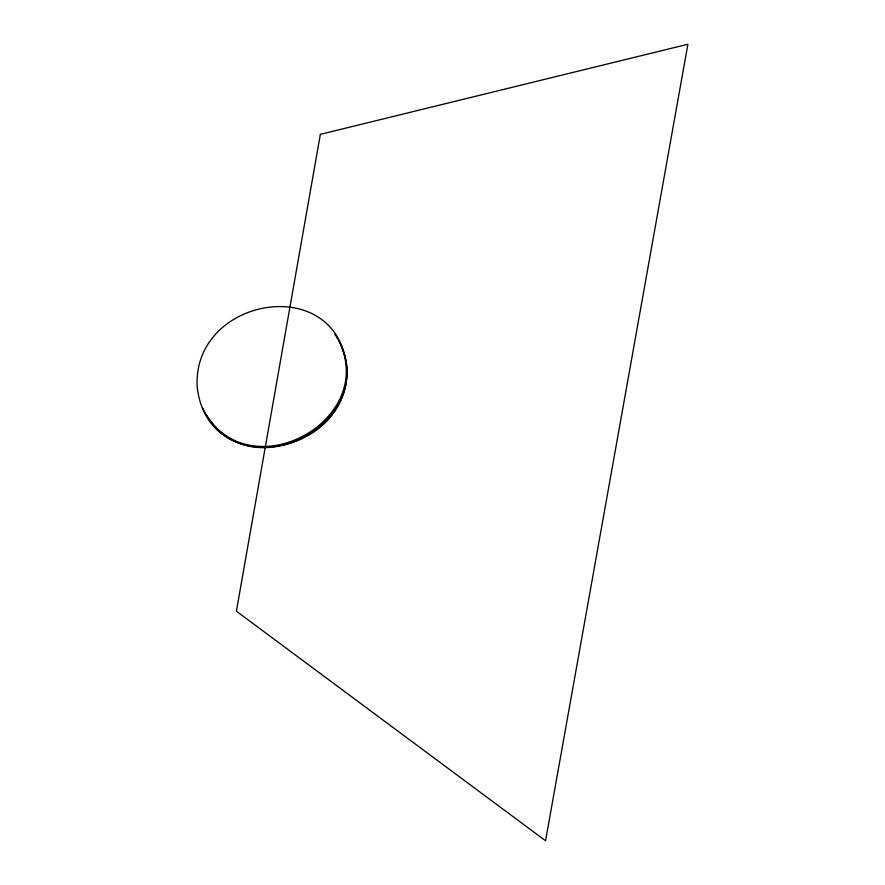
<?xml version="1.0" encoding="UTF-8"?>
<svg xmlns="http://www.w3.org/2000/svg" width="885" height="885" viewBox="0 0 885 885"><rect width="100%" height="100%" fill="white"/><g stroke="black" fill="none" stroke-linecap="round" stroke-linejoin="round"><path stroke-width="1.33" d="M335.714 335.404L335.028 334.386C389.057 418.196 245.731 497.812 202.709 408.151L203.196 409.29M205.995 414.523C252.546 489.361 378.304 419.545 338.745 340.493M346.942 368.923C349.343 456.052 208.207 481.794 197.211 387.276C191.713 296.895 338.734 271.131 346.942 368.923M320.359 134.343L236.395 611.192L545.558 840.75L687.888 44.25L320.359 134.343"/></g></svg>
